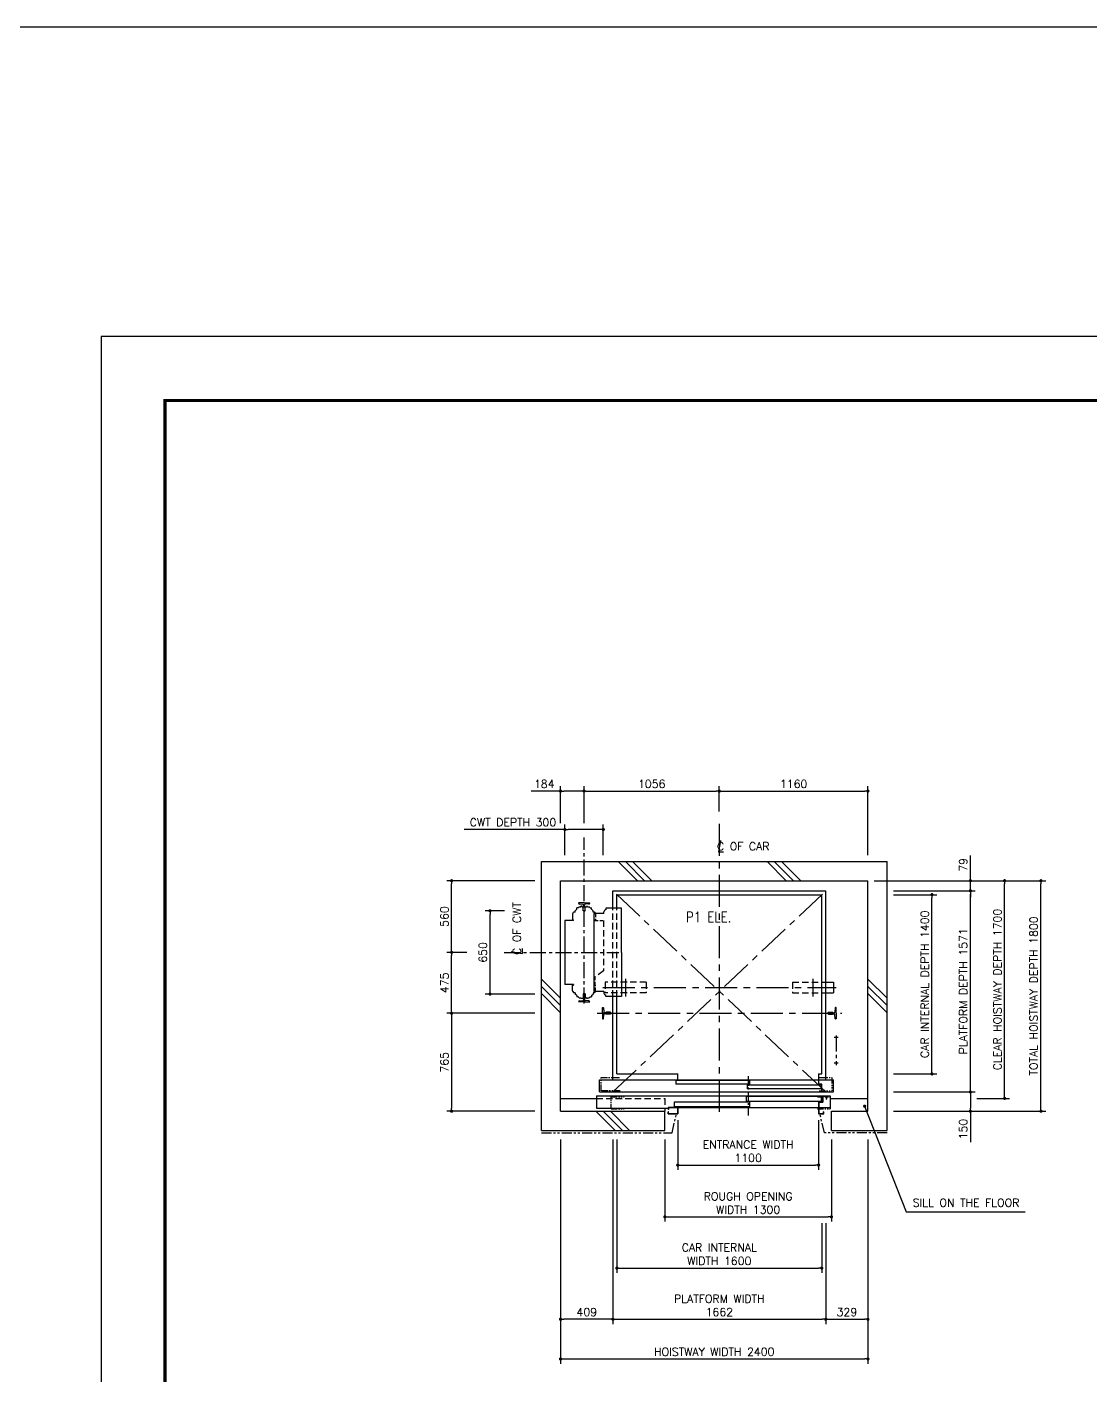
# Model space of a CAD drawing. Header units: millimetres. Extents: x -106996 to 276536, y -21995 to 37993.
# Drawn here: x -63578 to -55279, y 6890 to 17417 of the extents above; entities that cross this region are included whole.
import ezdxf

# ---------------------------------------------------------------- set-up
doc = ezdxf.new("R2010")
doc.units = ezdxf.units.MM
doc.header["$LTSCALE"] = 100
for name, pattern in [('CENTERX2', [4, 2.5, -0.5, 0.5, -0.5]), ('DASHED', [0.75, 0.5, -0.25]), ('PHANTOM2', [31.75, 15.875, -3.175, 3.175, -3.175, 3.175, -3.175])]:
    doc.linetypes.add(name, pattern=pattern)
doc.layers.get('0').update_dxf_attribs({"color": 3})
for name, color, linetype in [('BUILDING', 3, 'Continuous'), ('CAR', 6, 'Continuous'), ('CENTER-LINE', 7, 'CENTERX2'), ('CWT', 1, 'Continuous'), ('DIM', 2, 'Continuous'), ('DOOR', 7, 'Continuous'), ('FRAME', 5, 'Continuous'), ('OTHERS', 4, 'Continuous'), ('TEXT', 7, 'Continuous'), ('W-DASHED-LINE', 111, 'PHANTOM2')]:
    doc.layers.add(name, color=color, linetype=linetype)
doc.styles.add('F1', font='romant.shx', dxfattribs={"width": 0.85})
doc.styles.get("Standard").update_dxf_attribs({"font": 'romans.shx', "bigfont": 'bigfont.shx'})
doc.dimstyles.new('1-50IN', dxfattribs={"dimscale": 25, "dimtxt": 2.5, "dimasz": 1, "dimexe": 1.5, "dimexo": 2, "dimgap": 1, "dimtad": 3, "dimdsep": 46, "dimtxsty": 'Standard', "dimblk1": 'DOT', "dimblk2": 'DOT', "dimsah": 1, "dimcen": 0.09, "dimclrd": 256, "dimclre": 256, "dimclrt": 256, "dimadec": 0, "dimazin": 0, "dimtfac": 1, "dimtmove": 0, "dimatfit": 3, "dimldrblk": 'DOT', "dimfxl": 0, "dimtolj": 1, "dimtzin": 0, "dimarcsym": 0})

# ---------------------------------------------------------------- blocks, each defined once
blk = doc.blocks.new('DOOR_2S_JJ1100W')
at = {"layer": 'CAR'}
for p, q in [((-1100, -45), (-1100, 0)), ((0, 0), (0, -45))]:
    blk.add_line(p, q, dxfattribs=at)
at = {"layer": 'CENTER-LINE', "ltscale": 0.3}
blk.add_line((-550, -17), (-550, -324), dxfattribs=at)
at = {"layer": 'DOOR'}
for p, q in [((-1710, -45), (115, -45)), ((-1710, -141), (-1710, -45)), ((-1115, -49), (-540, -49)), ((-1115, -49), (-1115, -81)), ((-1115, -49), (-1115, -81)), ((-540, -81), (-1115, -81)), ((-555, -85), (20, -85)), ((-555, -117), (-555, -85)), ((-540, -49), (-540, -81)), ((0, -45), (0, -81)), ((25, -81), (0, -81)), ((20, -85), (20, -117)), ((25, -141), (25, -81)), ((115, -141), (115, -45)), ((-1735, -171), (-1735, -267)), ((-1735, -171), (90, -171)), ((-1710, -141), (115, -141)), ((-565, -174), (-565, -214)), ((-565, -174), (20, -174)), ((20, -117), (-555, -117)), ((20, -174), (20, -214)), ((90, -171), (90, -262)), ((-1735, -267), (-1175, -267)), ((-1125, -218), (-540, -218)), ((-1125, -258), (-1125, -218)), ((-540, -258), (-1125, -258)), ((-1100, -262), (60, -262)), ((-1100, -262), (90, -262)), ((20, -214), (-565, -214)), ((-540, -218), (-540, -258))]:
    blk.add_line(p, q, dxfattribs=at)
at = {"layer": 'OTHERS'}
for p, q in [((30, -171), (30, -218)), ((30, -171), (60, -171)), ((32, -173), (32, -220)), ((32, -173), (58, -173)), ((58, -173), (58, -196)), ((58, -196), (60, -196)), ((60, -171), (60, -196)), ((-1175, -262), (-1175, -277)), ((-1100, -262), (-1175, -262)), ((-1175, -262), (-1100, -262)), ((-1173, -277), (-1175, -277)), ((-1175, -312), (-1175, -297)), ((-1173, -297), (-1175, -297)), ((-1175, -312), (-1100, -312)), ((-1175, -312), (-1100, -312)), ((-1173, -264), (-1173, -277)), ((-1102, -264), (-1173, -264)), ((-1173, -310), (-1173, -297)), ((-1173, -310), (-1102, -310)), ((-1102, -264), (-1102, -310)), ((-1100, -262), (-1100, -312)), ((0, -218), (30, -218)), ((0, -218), (0, -312)), ((0, -312), (40, -312)), ((2, -220), (32, -220)), ((2, -220), (2, -310)), ((2, -310), (38, -310)), ((38, -310), (38, -297)), ((40, -297), (38, -297)), ((40, -312), (40, -297)), ((40, -312), (40, -310))]:
    blk.add_line(p, q, dxfattribs=at)
at = {"layer": 'W-DASHED-LINE', "ltscale": 0.03}
for p, q in [((-1697, -28), (-1549, -28)), ((-1697, -131), (-1697, -28)), ((5, -28), (102, -28)), ((102, -28), (102, -131)), ((-1549, -131), (-1697, -131)), ((-1620, -178), (-1519, -178)), ((-10, -178), (90, -178)), ((5, -131), (102, -131)), ((-1620, -273), (-1519, -273)), ((-10, -273), (90, -273))]:
    blk.add_line(p, q, dxfattribs=at)
at = {"layer": 'W-DASHED-LINE', "ltscale": 0.025}
for p, q in [((-1620, -273), (-1620, -178)), ((90, -178), (90, -273))]:
    blk.add_line(p, q, dxfattribs=at)
blk = doc.blocks.new('RAIL2')
at = {"layer": 'OTHERS'}
for p, q in [((-62, 0), (-62, 44)), ((-62, 44), (-56, 44)), ((-62, 0), (-62, -44)), ((-54, 43), (-51, 9)), ((-37, 4), (-46, 4)), ((-33, 8), (-37, 4)), ((-1, 8), (-33, 8)), ((-1, 8), (0, 7)), ((0, 0), (0, 7)), ((0, 0), (0, -7)), ((-62, -44), (-56, -44)), ((-54, -43), (-51, -9)), ((-37, -4), (-46, -4)), ((-33, -8), (-37, -4)), ((-1, -8), (-33, -8)), ((-1, -8), (0, -7))]:
    blk.add_line(p, q, dxfattribs=at)
for centre, radius, start, end in [((-56, 42), 2, 4.5177, 90), ((-46, 9), 5, 184.5177, 270), ((-56, -42), 2, 270, 355.4823), ((-46, -9), 5, 90, 175.4823)]:
    blk.add_arc(centre, radius, start, end, dxfattribs=at)
blk = doc.blocks.new('GOV')
at = {"layer": 'OTHERS', "linetype": 'CENTERX2', "ltscale": 0.5}
for p, q in [((15, 0), (-15, 0)), ((0, 15), (0, -215)), ((15, -200), (-15, -200))]:
    blk.add_line(p, q, dxfattribs=at)
for centre in [(0, 0), (0, -200)]:
    blk.add_circle(centre, 3, dxfattribs=at)
blk = doc.blocks.new('RS_L')
at = {"layer": 'OTHERS', "linetype": 'DASHED'}
for p, q in [((-160, 41.5), (-160, -41.5)), ((160, 41.5), (-160, 41.5)), ((160, 41.5), (160, -41.5)), ((160, -41.5), (-160, -41.5))]:
    blk.add_line(p, q, dxfattribs=at)
blk = doc.blocks.new('RS_R')
at = {"layer": 'OTHERS', "linetype": 'DASHED'}
for p, q in [((-160, 41.5), (-160, -41.5)), ((-160, 41.5), (100, 41.5)), ((-160, -41.5), (100, -41.5))]:
    blk.add_line(p, q, dxfattribs=at)
at = {"layer": 'OTHERS'}
for p, q in [((100, 41.5), (160, 41.5)), ((160, 41.5), (160, -41.5)), ((100, -41.5), (160, -41.5))]:
    blk.add_line(p, q, dxfattribs=at)
blk = doc.blocks.new('CWT_A03')
at = {"layer": 'CWT'}
for p, q in [((-58, 337), (-70, 325)), ((-70, 315), (-70, 325)), ((-47, 348), (-58, 348)), ((-58, 337), (-58, 348)), ((-40, 355), (-47, 348)), ((-40, 355), (-25, 355)), ((-25, 355), (-25, 360)), ((-19, 360), (-25, 360)), ((-19, 357), (-19, 360)), ((-19, 357), (-8, 357)), ((-8, 324), (-8, 357)), ((8, 324), (-8, 324)), ((8, 324), (8, 354)), ((15, 354), (8, 354)), ((19, 354), (15, 354)), ((19, 354), (19, 359)), ((25, 359), (19, 359)), ((25, 355), (25, 359)), ((25, 355), (40, 355)), ((40, 355), (47, 348)), ((47, 348), (58, 348)), ((58, 337), (58, 348)), ((58, 337), (70, 325)), ((70, 315), (70, 325)), ((-90, 300), (-90, 255)), ((-90, 255), (-84, 255)), ((-84, 250), (-90, 250)), ((-84, 250), (-84, 255)), ((-70, 315), (-75, 315)), ((75, 315), (70, 315)), ((-84, -250), (-90, -250)), ((-90, -255), (-84, -255)), ((-90, -300), (-90, -255)), ((-84, -250), (-84, -255)), ((-70, -315), (-75, -315)), ((-70, -315), (-70, -325)), ((75, -315), (70, -315)), ((70, -315), (70, -325)), ((-58, -337), (-70, -325)), ((-58, -337), (-58, -348)), ((-47, -348), (-58, -348)), ((-40, -355), (-47, -348)), ((-40, -355), (-25, -355)), ((-25, -355), (-25, -360)), ((-19, -360), (-25, -360)), ((-19, -357), (-19, -360)), ((-19, -357), (-8, -357)), ((-8, -324), (-8, -357)), ((8, -324), (-8, -324)), ((8, -324), (8, -354)), ((15, -354), (8, -354)), ((19, -354), (15, -354)), ((19, -354), (19, -359)), ((25, -359), (19, -359)), ((25, -355), (40, -355)), ((25, -355), (25, -359)), ((40, -355), (47, -348)), ((47, -348), (58, -348)), ((58, -337), (70, -325)), ((58, -337), (58, -348))]:
    blk.add_line(p, q, dxfattribs=at)
at = {"layer": 'CWT', "ltscale": 2}
for p, q in [((-150, 250), (-150, -250)), ((-84, 250), (-150, 250)), ((-84, -250), (-150, -250))]:
    blk.add_line(p, q, dxfattribs=at)
at = {"layer": 'CWT', "linetype": 'DASHED', "ltscale": 0.5}
for p, q in [((84, 255), (90, 255)), ((84, 255), (84, 250)), ((84, 250), (150, 250)), ((90, 300), (90, 255)), ((84, -192), (84, -255)), ((84, -255), (90, -255)), ((90, -300), (90, -255))]:
    blk.add_line(p, q, dxfattribs=at)
at = {"layer": 'CWT', "linetype": 'DASHED'}
for p, q in [((150, 250), (150, -145)), ((150, -145), (84, -192))]:
    blk.add_line(p, q, dxfattribs=at)
at = {"layer": 'CWT'}
for centre, start, end in [((-75, 300), 90, 180), ((75, 300), 0, 90), ((-75, -300), 180, 199.4712), ((-75, -300), 199.4712, 270), ((75, -300), 270, 340.5288), ((75, -300), 340.5288, 0)]:
    blk.add_arc(centre, 15, start, end, dxfattribs=at)
at = {"layer": 'OTHERS'}
for p, q in [((0, 387), (-44, 387)), ((-44, 387), (-44, 386)), ((-37, 379), (-9, 376)), ((-8, 358), (-4, 362)), ((-8, 326), (-8, 358)), ((-8, 326), (-7, 325)), ((0, 325), (-7, 325)), ((-4, 362), (-4, 371)), ((0, 387), (44, 387)), ((0, 325), (7, 325)), ((4, 362), (4, 371)), ((8, 358), (4, 362)), ((8, 326), (7, 325)), ((8, 326), (8, 358)), ((37, 379), (9, 376)), ((44, 387), (44, 386)), ((-44, -387), (-44, -386)), ((0, -387), (-44, -387)), ((-37, -379), (-9, -376)), ((-8, -326), (-7, -325)), ((-8, -326), (-8, -358)), ((-8, -358), (-4, -362)), ((0, -325), (-7, -325)), ((-4, -362), (-4, -371)), ((0, -325), (7, -325)), ((0, -387), (44, -387)), ((8, -358), (4, -362)), ((4, -362), (4, -371)), ((8, -326), (7, -325)), ((8, -326), (8, -358)), ((37, -379), (9, -376)), ((44, -387), (44, -386))]:
    blk.add_line(p, q, dxfattribs=at)
for centre, radius, start, end in [((-36, 386), 8, 180, 265.4823), ((-9, 371), 5, 0, 85.4823), ((9, 371), 5, 94.5177, 180), ((36, 386), 8, 274.5177, 0), ((-36, -386), 8, 94.5177, 180), ((-9, -371), 5, 274.5177, 0), ((9, -371), 5, 180, 265.4823), ((36, -386), 8, 0, 85.4823)]:
    blk.add_arc(centre, radius, start, end, dxfattribs=at)
blk = doc.blocks.new('CWT_OUT_B')
at = {"layer": 'CWT', "color": 2, "linetype": 'Continuous'}
for p, q in [((155, 305), (155, 317.5)), ((292.7, 345), (170, 345)), ((170, 345), (170, 332.5)), ((292.7, 0), (292.7, 345)), ((76, 305), (76, -305)), ((155, 305), (76, 305)), ((292.7, 0), (292.7, -345)), ((155, -305), (76, -305)), ((155, -305), (155, -317.5)), ((170, -345), (170, -332.5)), ((292.7, -345), (170, -345))]:
    blk.add_line(p, q, dxfattribs=at)
for centre, start, end in [((170, 317.5), 90, 180), ((170, -317.5), 180, 270)]:
    blk.add_arc(centre, 15, start, end, dxfattribs=at)
blk = doc.blocks.new('CL_CAR')
at = {"layer": 'DIM'}
for p, q in [((8, 89), (-8, 0)), ((-8, 0), (32, 0))]:
    blk.add_line(p, q, dxfattribs=at)
at = {"layer": 'DIM', "insert": (-19, 13), "char_height": 62.5, "attachment_point": 7}
blk.add_mtext('C OF CAR', dxfattribs=at)
blk = doc.blocks.new('CL_CWT')
at = {"layer": 'DIM'}
for p, q in [((-89, 7), (0, -9)), ((0, -9), (0, 31))]:
    blk.add_line(p, q, dxfattribs=at)
at = {"layer": 'DIM', "insert": (-13, -20), "char_height": 62.5, "attachment_point": 7, "rotation": 90}
blk.add_mtext('C OF CWT', dxfattribs=at)
blk = doc.blocks.new('_DOT')
at = {"color": 0, "linetype": 'ByBlock'}
blk.add_line((-0.5, 0), (-1, 0), dxfattribs=at)
at = {"color": 0, "linetype": 'ByBlock', "const_width": 0.5}
blk.add_lwpolyline([(-0.25, 0, 1), (0.25, 0, 1)], format="xyb", close=True, dxfattribs=at)
blk = doc.blocks.new('*D33')
at = {"layer": 'DEFPOINTS', "color": 0, "transparency": 16777216}
for p in [(-58498, 8929), (-57398, 8929), (-57398, 8529)]:
    blk.add_point(p, dxfattribs=at)
at = {"layer": 'DIM', "lineweight": -2, "transparency": 16777216}
for p, q in [((-58498, 8879), (-58498, 8492)), ((-57398, 8879), (-57398, 8492)), ((-58473, 8529), (-57423, 8529))]:
    blk.add_line(p, q, dxfattribs=at)
at = {"layer": 'DIM', "lineweight": -2, "transparency": 16777216, "xscale": 25, "yscale": 25, "zscale": 25, "rotation": 180}
blk.add_blockref('_DOT', (-58498, 8529), dxfattribs=at)
at = {"layer": 'DIM', "lineweight": -2, "transparency": 16777216, "xscale": 25, "yscale": 25, "zscale": 25}
blk.add_blockref('_DOT', (-57398, 8529), dxfattribs=at)
at = {"layer": 'DIM', "transparency": 16777216, "insert": (-57948, 8637), "char_height": 62.5, "attachment_point": 5}
blk.add_mtext('\\A1;ENTRANCE WIDTH\\P1100', dxfattribs=at)
blk = doc.blocks.new('*D34')
at = {"layer": 'DEFPOINTS', "color": 0, "transparency": 16777216}
for p in [(-58598, 8780), (-57298, 8780), (-57298, 8125)]:
    blk.add_point(p, dxfattribs=at)
at = {"layer": 'DIM', "lineweight": -2, "transparency": 16777216}
for p, q in [((-58598, 8730), (-58598, 8088)), ((-57298, 8730), (-57298, 8088)), ((-58573, 8125), (-57323, 8125))]:
    blk.add_line(p, q, dxfattribs=at)
at = {"layer": 'DIM', "lineweight": -2, "transparency": 16777216, "xscale": 25, "yscale": 25, "zscale": 25, "rotation": 180}
blk.add_blockref('_DOT', (-58598, 8125), dxfattribs=at)
at = {"layer": 'DIM', "lineweight": -2, "transparency": 16777216, "xscale": 25, "yscale": 25, "zscale": 25}
blk.add_blockref('_DOT', (-57298, 8125), dxfattribs=at)
at = {"layer": 'DIM', "transparency": 16777216, "insert": (-57948, 8233), "char_height": 62.5, "attachment_point": 5}
blk.add_mtext('\\A1;ROUGH OPENING\\PWIDTH 1300', dxfattribs=at)
blk = doc.blocks.new('*D35')
at = {"layer": 'DEFPOINTS', "color": 0, "transparency": 16777216}
for p in [(-58973, 8780), (-57373, 8125), (-57373, 7725)]:
    blk.add_point(p, dxfattribs=at)
at = {"layer": 'DIM', "lineweight": -2, "transparency": 16777216}
for p, q in [((-58973, 8730), (-58973, 7688)), ((-57373, 8075), (-57373, 7688)), ((-58948, 7725), (-57398, 7725))]:
    blk.add_line(p, q, dxfattribs=at)
at = {"layer": 'DIM', "lineweight": -2, "transparency": 16777216, "xscale": 25, "yscale": 25, "zscale": 25, "rotation": 180}
blk.add_blockref('_DOT', (-58973, 7725), dxfattribs=at)
at = {"layer": 'DIM', "lineweight": -2, "transparency": 16777216, "xscale": 25, "yscale": 25, "zscale": 25}
blk.add_blockref('_DOT', (-57373, 7725), dxfattribs=at)
at = {"layer": 'DIM', "transparency": 16777216, "insert": (-58173, 7833), "char_height": 62.5, "attachment_point": 5}
blk.add_mtext('\\A1;CAR INTERNAL\\PWIDTH 1600', dxfattribs=at)
blk = doc.blocks.new('*D36')
at = {"layer": 'DEFPOINTS', "color": 0, "transparency": 16777216}
for p in [(-59004, 8780), (-57342, 8125), (-57342, 7325)]:
    blk.add_point(p, dxfattribs=at)
at = {"layer": 'DIM', "lineweight": -2, "transparency": 16777216}
for p, q in [((-59004, 8730), (-59004, 7288)), ((-57342, 8075), (-57342, 7288)), ((-58979, 7325), (-57367, 7325))]:
    blk.add_line(p, q, dxfattribs=at)
at = {"layer": 'DIM', "lineweight": -2, "transparency": 16777216, "xscale": 25, "yscale": 25, "zscale": 25, "rotation": 180}
blk.add_blockref('_DOT', (-59004, 7325), dxfattribs=at)
at = {"layer": 'DIM', "lineweight": -2, "transparency": 16777216, "xscale": 25, "yscale": 25, "zscale": 25}
blk.add_blockref('_DOT', (-57342, 7325), dxfattribs=at)
at = {"layer": 'DIM', "transparency": 16777216, "insert": (-58173, 7433), "char_height": 62.5, "attachment_point": 5}
blk.add_mtext('\\A1;PLATFORM WIDTH\\P1662', dxfattribs=at)
blk = doc.blocks.new('*D37')
at = {"layer": 'DEFPOINTS', "color": 0, "transparency": 16777216}
for p in [(-59413, 8780), (-57013, 8780), (-57013, 7015)]:
    blk.add_point(p, dxfattribs=at)
at = {"layer": 'DIM', "lineweight": -2, "transparency": 16777216}
for p, q in [((-59413, 8730), (-59413, 6978)), ((-57013, 8730), (-57013, 6978)), ((-59388, 7015), (-57038, 7015))]:
    blk.add_line(p, q, dxfattribs=at)
at = {"layer": 'DIM', "lineweight": -2, "transparency": 16777216, "xscale": 25, "yscale": 25, "zscale": 25, "rotation": 180}
blk.add_blockref('_DOT', (-59413, 7015), dxfattribs=at)
at = {"layer": 'DIM', "lineweight": -2, "transparency": 16777216, "xscale": 25, "yscale": 25, "zscale": 25}
blk.add_blockref('_DOT', (-57013, 7015), dxfattribs=at)
at = {"layer": 'DIM', "transparency": 16777216, "insert": (-58213, 7071), "char_height": 62.5, "attachment_point": 5}
blk.add_mtext('\\A1;HOISTWAY WIDTH 2400', dxfattribs=at)
blk = doc.blocks.new('*D38')
at = {"layer": 'DEFPOINTS', "color": 0, "transparency": 16777216}
for p in [(-59413, 8780), (-59004, 8780), (-59413, 7325)]:
    blk.add_point(p, dxfattribs=at)
at = {"layer": 'DIM', "lineweight": -2, "transparency": 16777216}
for p, q in [((-59413, 8730), (-59413, 7288)), ((-59004, 8730), (-59004, 7288)), ((-59029, 7325), (-59388, 7325))]:
    blk.add_line(p, q, dxfattribs=at)
at = {"layer": 'DIM', "lineweight": -2, "transparency": 16777216, "xscale": 25, "yscale": 25, "zscale": 25, "rotation": 180}
blk.add_blockref('_DOT', (-59413, 7325), dxfattribs=at)
at = {"layer": 'DIM', "lineweight": -2, "transparency": 16777216, "xscale": 25, "yscale": 25, "zscale": 25}
blk.add_blockref('_DOT', (-59004, 7325), dxfattribs=at)
at = {"layer": 'DIM', "transparency": 16777216, "insert": (-59208, 7381), "char_height": 62.5, "attachment_point": 5}
blk.add_mtext('\\A1;409', dxfattribs=at)
blk = doc.blocks.new('*D39')
at = {"layer": 'DEFPOINTS', "color": 0, "transparency": 16777216}
for p in [(-57013, 8780), (-57342, 8125), (-57013, 7325)]:
    blk.add_point(p, dxfattribs=at)
at = {"layer": 'DIM', "lineweight": -2, "transparency": 16777216}
for p, q in [((-57013, 8730), (-57013, 7288)), ((-57342, 8075), (-57342, 7288)), ((-57317, 7325), (-57038, 7325))]:
    blk.add_line(p, q, dxfattribs=at)
at = {"layer": 'DIM', "lineweight": -2, "transparency": 16777216, "xscale": 25, "yscale": 25, "zscale": 25, "rotation": 180}
blk.add_blockref('_DOT', (-57342, 7325), dxfattribs=at)
at = {"layer": 'DIM', "lineweight": -2, "transparency": 16777216, "xscale": 25, "yscale": 25, "zscale": 25}
blk.add_blockref('_DOT', (-57013, 7325), dxfattribs=at)
at = {"layer": 'DIM', "transparency": 16777216, "insert": (-57177, 7381), "char_height": 62.5, "attachment_point": 5}
blk.add_mtext('\\A1;329', dxfattribs=at)
blk = doc.blocks.new('*D40')
at = {"layer": 'DEFPOINTS', "color": 0, "transparency": 16777216}
for p in [(-59563, 9715), (-60263, 8950), (-59563, 8950)]:
    blk.add_point(p, dxfattribs=at)
at = {"layer": 'DIM', "lineweight": -2, "transparency": 16777216}
for p, q in [((-59613, 9715), (-60300, 9715)), ((-60263, 9690), (-60263, 8975)), ((-59613, 8950), (-60300, 8950))]:
    blk.add_line(p, q, dxfattribs=at)
at = {"layer": 'DIM', "lineweight": -2, "transparency": 16777216, "xscale": 25, "yscale": 25, "zscale": 25}
for p, rotation in [((-60263, 9715), 90), ((-60263, 8950), 270)]:
    blk.add_blockref('_DOT', p, dxfattribs=dict(at, rotation=rotation))
at = {"layer": 'DIM', "transparency": 16777216, "insert": (-60319, 9332), "char_height": 62.5, "attachment_point": 5, "rotation": 90}
blk.add_mtext('\\A1;765', dxfattribs=at)
blk = doc.blocks.new('*D41')
at = {"layer": 'DEFPOINTS', "color": 0, "transparency": 16777216}
for p in [(-60263, 10190), (-60093, 10190), (-59563, 9715)]:
    blk.add_point(p, dxfattribs=at)
at = {"layer": 'DIM', "lineweight": -2, "transparency": 16777216}
for p, q in [((-60143, 10190), (-60300, 10190)), ((-60263, 9740), (-60263, 10165)), ((-59613, 9715), (-60300, 9715))]:
    blk.add_line(p, q, dxfattribs=at)
at = {"layer": 'DIM', "lineweight": -2, "transparency": 16777216, "xscale": 25, "yscale": 25, "zscale": 25}
for p, rotation in [((-60263, 10190), 90), ((-60263, 9715), 270)]:
    blk.add_blockref('_DOT', p, dxfattribs=dict(at, rotation=rotation))
at = {"layer": 'DIM', "transparency": 16777216, "insert": (-60319, 9952), "char_height": 62.5, "attachment_point": 5, "rotation": 90}
blk.add_mtext('\\A1;475', dxfattribs=at)
blk = doc.blocks.new('*D42')
at = {"layer": 'DEFPOINTS', "color": 0, "transparency": 16777216}
for p in [(-60263, 10750), (-59563, 10750), (-60093, 10190)]:
    blk.add_point(p, dxfattribs=at)
at = {"layer": 'DIM', "lineweight": -2, "transparency": 16777216}
for p, q in [((-59613, 10750), (-60300, 10750)), ((-60263, 10215), (-60263, 10725)), ((-60143, 10190), (-60300, 10190))]:
    blk.add_line(p, q, dxfattribs=at)
at = {"layer": 'DIM', "lineweight": -2, "transparency": 16777216, "xscale": 25, "yscale": 25, "zscale": 25}
for p, rotation in [((-60263, 10750), 90), ((-60263, 10190), 270)]:
    blk.add_blockref('_DOT', p, dxfattribs=dict(at, rotation=rotation))
at = {"layer": 'DIM', "transparency": 16777216, "insert": (-60319, 10470), "char_height": 62.5, "attachment_point": 5, "rotation": 90}
blk.add_mtext('\\A1;560', dxfattribs=at)
blk = doc.blocks.new('*D43')
at = {"layer": 'DEFPOINTS', "color": 0, "transparency": 16777216}
for p in [(-59963, 10515), (-59800, 10515), (-59563, 9865)]:
    blk.add_point(p, dxfattribs=at)
at = {"layer": 'DIM', "lineweight": -2, "transparency": 16777216}
for p, q in [((-59850, 10515), (-60000, 10515)), ((-59963, 9890), (-59963, 10490)), ((-59613, 9865), (-60000, 9865))]:
    blk.add_line(p, q, dxfattribs=at)
at = {"layer": 'DIM', "lineweight": -2, "transparency": 16777216, "xscale": 25, "yscale": 25, "zscale": 25}
for p, rotation in [((-59963, 10515), 90), ((-59963, 9865), 270)]:
    blk.add_blockref('_DOT', p, dxfattribs=dict(at, rotation=rotation))
at = {"layer": 'DIM', "transparency": 16777216, "insert": (-60019, 10190), "char_height": 62.5, "attachment_point": 5, "rotation": 90}
blk.add_mtext('\\A1;650', dxfattribs=at)
blk = doc.blocks.new('*D44')
at = {"layer": 'DEFPOINTS', "color": 0, "transparency": 16777216}
for p in [(-59413, 11450), (-59413, 11150), (-59229, 11150)]:
    blk.add_point(p, dxfattribs=at)
at = {"layer": 'DIM', "lineweight": -2, "transparency": 16777216}
for p, q in [((-59413, 11200), (-59413, 11488)), ((-59229, 11200), (-59229, 11488)), ((-59413, 11450), (-59642, 11450)), ((-59254, 11450), (-59388, 11450))]:
    blk.add_line(p, q, dxfattribs=at)
at = {"layer": 'DIM', "lineweight": -2, "transparency": 16777216, "xscale": 25, "yscale": 25, "zscale": 25, "rotation": 180}
blk.add_blockref('_DOT', (-59413, 11450), dxfattribs=at)
at = {"layer": 'DIM', "lineweight": -2, "transparency": 16777216, "xscale": 25, "yscale": 25, "zscale": 25}
blk.add_blockref('_DOT', (-59229, 11450), dxfattribs=at)
at = {"layer": 'DIM', "transparency": 16777216, "insert": (-59540, 11506), "char_height": 62.5, "attachment_point": 5}
blk.add_mtext('\\A1;184', dxfattribs=at)
blk = doc.blocks.new('*D45')
at = {"layer": 'DEFPOINTS', "color": 0, "transparency": 16777216}
for p in [(-58173, 11450), (-58173, 11240), (-59229, 11150)]:
    blk.add_point(p, dxfattribs=at)
at = {"layer": 'DIM', "lineweight": -2, "transparency": 16777216}
for p, q in [((-59229, 11200), (-59229, 11488)), ((-58173, 11290), (-58173, 11488)), ((-59204, 11450), (-58198, 11450))]:
    blk.add_line(p, q, dxfattribs=at)
at = {"layer": 'DIM', "lineweight": -2, "transparency": 16777216, "xscale": 25, "yscale": 25, "zscale": 25, "rotation": 180}
blk.add_blockref('_DOT', (-59229, 11450), dxfattribs=at)
at = {"layer": 'DIM', "lineweight": -2, "transparency": 16777216, "xscale": 25, "yscale": 25, "zscale": 25}
blk.add_blockref('_DOT', (-58173, 11450), dxfattribs=at)
at = {"layer": 'DIM', "transparency": 16777216, "insert": (-58701, 11506), "char_height": 62.5, "attachment_point": 5}
blk.add_mtext('\\A1;1056', dxfattribs=at)
blk = doc.blocks.new('*D46')
at = {"layer": 'DEFPOINTS', "color": 0, "transparency": 16777216}
for p in [(-57013, 11450), (-58173, 11240), (-57013, 10900)]:
    blk.add_point(p, dxfattribs=at)
at = {"layer": 'DIM', "lineweight": -2, "transparency": 16777216}
for p, q in [((-58173, 11290), (-58173, 11488)), ((-57013, 10950), (-57013, 11488)), ((-58148, 11450), (-57038, 11450))]:
    blk.add_line(p, q, dxfattribs=at)
at = {"layer": 'DIM', "lineweight": -2, "transparency": 16777216, "xscale": 25, "yscale": 25, "zscale": 25, "rotation": 180}
blk.add_blockref('_DOT', (-58173, 11450), dxfattribs=at)
at = {"layer": 'DIM', "lineweight": -2, "transparency": 16777216, "xscale": 25, "yscale": 25, "zscale": 25}
blk.add_blockref('_DOT', (-57013, 11450), dxfattribs=at)
at = {"layer": 'DIM', "transparency": 16777216, "insert": (-57593, 11506), "char_height": 62.5, "attachment_point": 5}
blk.add_mtext('\\A1;1160', dxfattribs=at)
blk = doc.blocks.new('*D47')
at = {"layer": 'DEFPOINTS', "color": 0, "transparency": 16777216}
for p in [(-59379, 11150), (-59379, 10900), (-59079, 10900)]:
    blk.add_point(p, dxfattribs=at)
at = {"layer": 'DIM', "lineweight": -2, "transparency": 16777216}
for p, q in [((-59379, 10950), (-59379, 11188)), ((-59079, 10950), (-59079, 11188)), ((-59379, 11150), (-60165, 11150)), ((-59104, 11150), (-59354, 11150))]:
    blk.add_line(p, q, dxfattribs=at)
at = {"layer": 'DIM', "lineweight": -2, "transparency": 16777216, "xscale": 25, "yscale": 25, "zscale": 25, "rotation": 180}
blk.add_blockref('_DOT', (-59379, 11150), dxfattribs=at)
at = {"layer": 'DIM', "lineweight": -2, "transparency": 16777216, "xscale": 25, "yscale": 25, "zscale": 25}
blk.add_blockref('_DOT', (-59079, 11150), dxfattribs=at)
at = {"layer": 'DIM', "transparency": 16777216, "insert": (-59784, 11206), "char_height": 62.5, "attachment_point": 5}
blk.add_mtext('\\A1;CWT DEPTH 300', dxfattribs=at)
blk = doc.blocks.new('*D48')
at = {"layer": 'DEFPOINTS', "color": 0, "transparency": 16777216}
for p in [(-56863, 10641), (-56513, 10641), (-56863, 9241)]:
    blk.add_point(p, dxfattribs=at)
at = {"layer": 'DIM', "lineweight": -2, "transparency": 16777216}
for p, q in [((-56813, 10641), (-56475, 10641)), ((-56513, 9266), (-56513, 10616)), ((-56813, 9241), (-56475, 9241))]:
    blk.add_line(p, q, dxfattribs=at)
at = {"layer": 'DIM', "lineweight": -2, "transparency": 16777216, "xscale": 25, "yscale": 25, "zscale": 25}
for p, rotation in [((-56513, 10641), 90), ((-56513, 9241), 270)]:
    blk.add_blockref('_DOT', p, dxfattribs=dict(at, rotation=rotation))
at = {"layer": 'DIM', "transparency": 16777216, "insert": (-56569, 9941), "char_height": 62.5, "attachment_point": 5, "rotation": 90}
blk.add_mtext('\\A1;CAR INTERNAL DEPTH 1400', dxfattribs=at)
blk = doc.blocks.new('*D49')
at = {"layer": 'DEFPOINTS', "color": 0, "transparency": 16777216}
for p in [(-56863, 10671), (-56213, 10671), (-56863, 9100)]:
    blk.add_point(p, dxfattribs=at)
at = {"layer": 'DIM', "lineweight": -2, "transparency": 16777216}
for p, q in [((-56813, 10671), (-56175, 10671)), ((-56213, 9125), (-56213, 10646)), ((-56813, 9100), (-56175, 9100))]:
    blk.add_line(p, q, dxfattribs=at)
at = {"layer": 'DIM', "lineweight": -2, "transparency": 16777216, "xscale": 25, "yscale": 25, "zscale": 25}
for p, rotation in [((-56213, 10671), 90), ((-56213, 9100), 270)]:
    blk.add_blockref('_DOT', p, dxfattribs=dict(at, rotation=rotation))
at = {"layer": 'DIM', "transparency": 16777216, "insert": (-56269, 9886), "char_height": 62.5, "attachment_point": 5, "rotation": 90}
blk.add_mtext('\\A1;PLATFORM DEPTH 1571', dxfattribs=at)
blk = doc.blocks.new('*D50')
at = {"layer": 'DEFPOINTS', "color": 0, "transparency": 16777216}
for p in [(-56863, 10750), (-55662, 10750), (-56863, 8950)]:
    blk.add_point(p, dxfattribs=at)
at = {"layer": 'DIM', "lineweight": -2, "transparency": 16777216}
for p, q in [((-56813, 10750), (-55625, 10750)), ((-55662, 8975), (-55662, 10725)), ((-56813, 8950), (-55625, 8950))]:
    blk.add_line(p, q, dxfattribs=at)
at = {"layer": 'DIM', "lineweight": -2, "transparency": 16777216, "xscale": 25, "yscale": 25, "zscale": 25}
for p, rotation in [((-55662, 10750), 90), ((-55662, 8950), 270)]:
    blk.add_blockref('_DOT', p, dxfattribs=dict(at, rotation=rotation))
at = {"layer": 'DIM', "transparency": 16777216, "insert": (-55719, 9850), "char_height": 62.5, "attachment_point": 5, "rotation": 90}
blk.add_mtext('\\A1;{\\Fromans,bigfont|c162;TOTAL }HOISTWAY DEPTH {\\Fromans,bigfont|c162;1800}', dxfattribs=at)
blk = doc.blocks.new('*D51')
at = {"layer": 'DEFPOINTS', "color": 0, "transparency": 16777216}
for p in [(-56863, 9100), (-56863, 8950), (-56213, 8950)]:
    blk.add_point(p, dxfattribs=at)
at = {"layer": 'DIM', "lineweight": -2, "transparency": 16777216}
for p, q in [((-56813, 9100), (-56175, 9100)), ((-56213, 9075), (-56213, 8975)), ((-56813, 8950), (-56175, 8950)), ((-56213, 8950), (-56213, 8709))]:
    blk.add_line(p, q, dxfattribs=at)
at = {"layer": 'DIM', "lineweight": -2, "transparency": 16777216, "xscale": 25, "yscale": 25, "zscale": 25}
for p, rotation in [((-56213, 9100), 90), ((-56213, 8950), 270)]:
    blk.add_blockref('_DOT', p, dxfattribs=dict(at, rotation=rotation))
at = {"layer": 'DIM', "transparency": 16777216, "insert": (-56269, 8810), "char_height": 62.5, "attachment_point": 5, "rotation": 90}
blk.add_mtext('\\A1;150', dxfattribs=at)
blk = doc.blocks.new('*D52')
at = {"layer": 'DEFPOINTS', "color": 0, "transparency": 16777216}
for p in [(-56863, 10750), (-56213, 10750), (-56863, 10671)]:
    blk.add_point(p, dxfattribs=at)
at = {"layer": 'DIM', "lineweight": -2, "transparency": 16777216}
for p, q in [((-56213, 10775), (-56213, 10948)), ((-56813, 10750), (-56175, 10750)), ((-56213, 10671), (-56213, 10750)), ((-56813, 10671), (-56175, 10671)), ((-56213, 10646), (-56213, 10621))]:
    blk.add_line(p, q, dxfattribs=at)
at = {"layer": 'DIM', "lineweight": -2, "transparency": 16777216, "xscale": 25, "yscale": 25, "zscale": 25}
for p, rotation in [((-56213, 10750), 270), ((-56213, 10671), 90)]:
    blk.add_blockref('_DOT', p, dxfattribs=dict(at, rotation=rotation))
at = {"layer": 'DIM', "transparency": 16777216, "insert": (-56269, 10874), "char_height": 62.5, "attachment_point": 5, "rotation": 90}
blk.add_mtext('\\A1;79', dxfattribs=at)
blk = doc.blocks.new('*D65')
at = {"layer": 'DEFPOINTS', "color": 0, "transparency": 16777216}
for p in [(-57013, 10750), (-55946, 10750), (-56213, 9050)]:
    blk.add_point(p, dxfattribs=at)
at = {"layer": 'DIM', "lineweight": -2, "transparency": 16777216}
for p, q in [((-56963, 10750), (-55908, 10750)), ((-55946, 9075), (-55946, 10725)), ((-56163, 9050), (-55908, 9050))]:
    blk.add_line(p, q, dxfattribs=at)
at = {"layer": 'DIM', "lineweight": -2, "transparency": 16777216, "xscale": 25, "yscale": 25, "zscale": 25}
for p, rotation in [((-55946, 10750), 90), ((-55946, 9050), 270)]:
    blk.add_blockref('_DOT', p, dxfattribs=dict(at, rotation=rotation))
at = {"layer": 'DIM', "transparency": 16777216, "insert": (-56002, 9900), "char_height": 62.5, "attachment_point": 5, "rotation": 90}
blk.add_mtext('\\A1;{\\Fromans,bigfont|c162;CLEAR HOISTWAY DEPTH 1700}', dxfattribs=at)

msp = doc.modelspace()

# ---------------------------------------------------------------- linework, layer by layer
at = {"linetype": 'DASHED'}
for p, q in [((-59132.5000485, 9050), (-58597.5000485, 9050)), ((-58597.5000485, 9050), (-58597.5000485, 8950))]:
    msp.add_line(p, q, dxfattribs=at)
at = {"color": 1}
msp.add_lwpolyline([(-96046.149708, 17417.2504019), (276536.0041229, 17417.2504019), (276536.0041229, -21995.3976347), (-96046.149708, -21995.3976347)], close=True, dxfattribs=at)
at = {"layer": 'BUILDING'}
for p, q in [((-59562.5000485, 10900), (-56862.5000485, 10900)), ((-59562.5000485, 8800), (-59562.5000485, 10900)), ((-58812.8200485, 10750), (-58962.8200485, 10900)), ((-58756.2500485, 10750), (-58906.2500485, 10900)), ((-58699.6800485, 10750), (-58849.6800485, 10900)), ((-57650.3200485, 10750), (-57800.3200485, 10900)), ((-57593.7500485, 10750), (-57743.7500485, 10900)), ((-57537.1800485, 10750), (-57687.1800485, 10900)), ((-56862.5000485, 8800), (-56862.5000485, 10900)), ((-59412.5000485, 10750), (-57012.5000485, 10750)), ((-59412.5000485, 8950), (-59412.5000485, 10750)), ((-57012.5000485, 8950), (-57012.5000485, 10750)), ((-59562.5000485, 9981.57), (-59412.5000485, 9831.57)), ((-59562.5000485, 9925), (-59412.5000485, 9775)), ((-57012.5000485, 9981.57), (-56862.5000485, 9831.57)), ((-57012.5000485, 9925), (-56862.5000485, 9775)), ((-59562.5000485, 9868.43), (-59412.5000485, 9718.43)), ((-57012.5000485, 9868.43), (-56862.5000485, 9718.43)), ((-59412.5000485, 9050), (-59132.5000485, 9050)), ((-59412.5000485, 8950), (-58597.5000485, 8950)), ((-58986.5700485, 8800), (-59136.5700485, 8950)), ((-58930.0000485, 8800), (-59080.0000485, 8950)), ((-58873.4300485, 8800), (-59023.4300485, 8950)), ((-58597.5000485, 8800), (-58597.5000485, 8950)), ((-57307.5000485, 9050), (-57012.5000485, 9050)), ((-57297.5000485, 8950), (-57012.5000485, 8950)), ((-57297.5000485, 8800), (-57297.5000485, 8950)), ((-59562.5000485, 8800), (-58597.5000485, 8800)), ((-57297.5000485, 8800), (-56862.5000485, 8800))]:
    msp.add_line(p, q, dxfattribs=at)
at = {"layer": 'CAR'}
for p, q in [((-59003.5000485, 10671), (-57341.5000485, 10671)), ((-59003.5000485, 10535), (-59003.5000485, 10671)), ((-58972.5000485, 10641), (-57372.5000485, 10641)), ((-58972.5000485, 10535), (-58972.5000485, 10641)), ((-57372.5000485, 9241), (-57372.5000485, 10641)), ((-57341.5000485, 9196), (-57341.5000485, 10671)), ((-59003.5000485, 9196), (-59003.5000485, 9845)), ((-58972.5000485, 9241), (-58972.5000485, 9845)), ((-58972.5000485, 9241), (-58497.5000485, 9241)), ((-57397.5000485, 9241), (-57372.5000485, 9241))]:
    msp.add_line(p, q, dxfattribs=at)
at = {"layer": 'CAR', "linetype": 'DASHED'}
for p, q in [((-59003.5000485, 9845), (-59003.5000485, 10535)), ((-58972.5000485, 9845), (-58972.5000485, 10535))]:
    msp.add_line(p, q, dxfattribs=at)
at = {"layer": 'CENTER-LINE'}
for p, q in [((-58172.5000485, 8945.1828), (-58172.5000485, 11239.5)), ((-59003.5000485, 9100), (-57341.5000485, 10671)), ((-57341.5000485, 9100), (-59003.5000485, 10671)), ((-59083.5000485, 9915), (-57261.5000485, 9915)), ((-58903.5000485, 9845), (-58903.5000485, 9985)), ((-57441.5000485, 9845), (-57441.5000485, 9985)), ((-59127.5000485, 9715), (-57217.5000485, 9715))]:
    msp.add_line(p, q, dxfattribs=at)
at = {"layer": 'CENTER-LINE', "ltscale": 0.5}
for p, q in [((-59228.5000485, 9790), (-59228.5000485, 11086.8)), ((-59852.5000485, 10190), (-58958.5000485, 10190))]:
    msp.add_line(p, q, dxfattribs=at)
at = {"layer": 'DEFPOINTS'}
msp.add_lwpolyline([(-63000.0000485, 0), (-42000.0000485, 0), (-42000.0000485, 15000), (-63000.0000485, 15000)], close=True, dxfattribs=at)
at = {"layer": 'FRAME', "const_width": 25}
msp.add_lwpolyline([(-62500.0000485, 500), (-42500.0000485, 500), (-42500.0000485, 14500), (-62500.0000485, 14500)], close=True, dxfattribs=at)
at = {"layer": 'W-DASHED-LINE', "ltscale": 0.05}
for p, q in [((-58542.5000485, 8780), (-58507.5000485, 8929)), ((-57352.5000485, 8780), (-57387.5000485, 8929)), ((-59562.5000485, 8780), (-58542.5000485, 8780)), ((-56862.5000485, 8780), (-57352.5000485, 8780))]:
    msp.add_line(p, q, dxfattribs=at)

# ---------------------------------------------------------------- block references
at = {"layer": 'CWT'}
for name in ['CWT_A03', 'CWT_OUT_B']:
    msp.add_blockref(name, (-59228.5000485, 10190), dxfattribs=at)
at = {"layer": 'DIM'}
for name, p in [('CL_CAR', (-58172.5000485, 10974.5)), ('CL_CWT', (-59708.9000485, 10190))]:
    msp.add_blockref(name, p, dxfattribs=at)
at = {"layer": 'DOOR'}
msp.add_blockref('DOOR_2S_JJ1100W', (-57397.5000485, 9241), dxfattribs=at)
at = {"layer": 'OTHERS'}
for name, p in [('RS_L', (-58903.5000485, 9915)), ('RS_R', (-57441.5000485, 9915)), ('RAIL2', (-59022.5000485, 9715)), ('GOV', (-57261.5000485, 9525))]:
    msp.add_blockref(name, p, dxfattribs=at)
at = {"layer": 'OTHERS', "rotation": 180}
msp.add_blockref('RAIL2', (-57322.5000485, 9715), dxfattribs=at)

# ---------------------------------------------------------------- texts
at = {"layer": 'DIM', "insert": (-56663.5000485, 8235.1140514), "char_height": 62.5, "attachment_point": 4}
msp.add_mtext('SILL {\\Fromans,bigfont|c162;ON THE FLOOR}', dxfattribs=at)
at = {"layer": 'TEXT', "color": 4, "insert": (-58434.0104311, 10505.9993036), "char_height": 80, "width": 956.668701908, "attachment_point": 1, "style": 'F1'}
msp.add_mtext('P1 ELE.', dxfattribs=at)

# ---------------------------------------------------------------- dimensions: what is measured, and where the dimension line sits
at = {"layer": 'DIM'}
for base, p1, p2, picture, middle in [((-59412.5000485, 11450), (-59228.5000485, 11150), (-59412.5000485, 11150), '*D44', (-59539.8810009, 11506.25)), ((-58172.5000485, 11450), (-59228.5000485, 11150), (-58172.5000485, 11239.5), '*D45', (-58700.5000485, 11506.25)), ((-57012.5000485, 11450), (-58172.5000485, 11239.5), (-57012.5000485, 10900), '*D46', (-57592.5000485, 11506.25)), ((-59412.5000485, 7325), (-59003.5000485, 8780), (-59412.5000485, 8780), '*D38', (-59208.0000485, 7381.25)), ((-57012.5000485, 7325), (-57341.5000485, 8125), (-57012.5000485, 8780), '*D39', (-57177.0000485, 7381.25))]:
    dim = msp.add_linear_dim(base=base, p1=p1, p2=p2, dimstyle='1-50IN', override={"dimpost": '\\X'}, dxfattribs=at)
    dim.commit()
    dim.dimension.update_dxf_attribs({"geometry": picture, "text_midpoint": middle})
for base, p1, p2, text, picture, middle in [((-59378.5000485, 11150), (-59078.5000485, 10900), (-59378.5000485, 10900), 'CWT DEPTH <>', '*D47', (-59784.4524294, 11206.25)), ((-57397.5000485, 8529), (-58497.5000485, 8929), (-57397.5000485, 8929), 'ENTRANCE WIDTH\\P<>', '*D33', (-57947.5000485, 8637.3333333)), ((-57012.5000485, 7015), (-59412.5000485, 8780), (-57012.5000485, 8780), 'HOISTWAY WIDTH <>', '*D37', (-58212.5000485, 7071.25)), ((-57341.5000485, 7325), (-59003.5000485, 8780), (-57341.5000485, 8125), 'PLATFORM WIDTH\\P<>', '*D36', (-58172.5000485, 7433.3333333)), ((-57372.5000485, 7725), (-58972.5000485, 8780), (-57372.5000485, 8125), 'CAR INTERNAL\\PWIDTH <>', '*D35', (-58172.5000485, 7833.3333333)), ((-57297.5000485, 8125), (-58597.5000485, 8780), (-57297.5000485, 8780), 'ROUGH OPENING\\PWIDTH <>', '*D34', (-57947.5000485, 8233.3333333))]:
    dim = msp.add_linear_dim(base=base, p1=p1, p2=p2, text=text, dimstyle='1-50IN', override={"dimpost": '\\X'}, dxfattribs=at)
    dim.commit()
    dim.dimension.update_dxf_attribs({"geometry": picture, "text_midpoint": middle})
for base, p1, p2, picture, middle in [((-56212.5000485, 10750), (-56862.5000485, 10671), (-56862.5000485, 10750), '*D52', (-56212.5000485, 10874.1071429)), ((-60262.5000485, 10750), (-60092.5000485, 10190), (-59562.5000485, 10750), '*D42', (-60262.5000485, 10470)), ((-59962.5000485, 10515), (-59562.5000485, 9865), (-59799.5000485, 10515), '*D43', (-59962.5000485, 10190)), ((-60262.5000485, 10190), (-59562.5000485, 9715), (-60092.5000485, 10190), '*D41', (-60262.5000485, 9952.5)), ((-60262.5000485, 8950), (-59562.5000485, 9715), (-59562.5000485, 8950), '*D40', (-60262.5000485, 9332.5)), ((-56212.5000485, 8950), (-56862.5000485, 9100), (-56862.5000485, 8950), '*D51', (-56212.5000485, 8809.5))]:
    dim = msp.add_linear_dim(base=base, p1=p1, p2=p2, angle=90, dimstyle='1-50IN', override={"dimpost": '\\X'}, dxfattribs=at)
    dim.commit()
    dim.dimension.update_dxf_attribs({"geometry": picture, "text_midpoint": middle, "dimtype": 160})
dim = msp.add_linear_dim(base=(-55945.5217976, 10750), p1=(-56212.5000485, 9050), p2=(-57012.5000485, 10750), angle=90, text='{\\Fromans,bigfont|c162;CLEAR HOISTWAY DEPTH <>}', dimstyle='1-50IN', override={"dimpost": '\\X'}, dxfattribs=at)
dim.commit()
dim.dimension.update_dxf_attribs({"geometry": '*D65', "text_midpoint": (-56001.7717976, 9900)})
for base, p1, p2, text, picture, middle in [((-55662.2762953, 10750), (-56862.5000485, 8950), (-56862.5000485, 10750), '{\\Fromans,bigfont|c162;TOTAL }HOISTWAY DEPTH {\\Fromans,bigfont|c162;<>}', '*D50', (-55662.2762953, 9850)), ((-56212.5000485, 10671), (-56862.5000485, 9100), (-56862.5000485, 10671), 'PLATFORM DEPTH <>', '*D49', (-56212.5000485, 9885.5)), ((-56512.5000485, 10641), (-56862.5000485, 9241), (-56862.5000485, 10641), 'CAR INTERNAL DEPTH <>', '*D48', (-56512.5000485, 9941))]:
    dim = msp.add_linear_dim(base=base, p1=p1, p2=p2, angle=90, text=text, dimstyle='1-50IN', override={"dimpost": '\\X'}, dxfattribs=at)
    dim.commit()
    dim.dimension.update_dxf_attribs({"geometry": picture, "text_midpoint": middle, "dimtype": 160})

# ---------------------------------------------------------------- leaders
at = {"layer": 'DIM', "annotation_type": 0, "has_hookline": 1, "hookline_direction": 0, "text_width": 877.3809524}
msp.add_leader([(-57038.5000485, 8989), (-56713.5000485, 8164.3735096), (-56688.5000485, 8164.3735096)], dimstyle='1-50IN', override={"dimgap": 1, "dimtad": 3}, dxfattribs=at)

doc.saveas('drawing.dxf')
